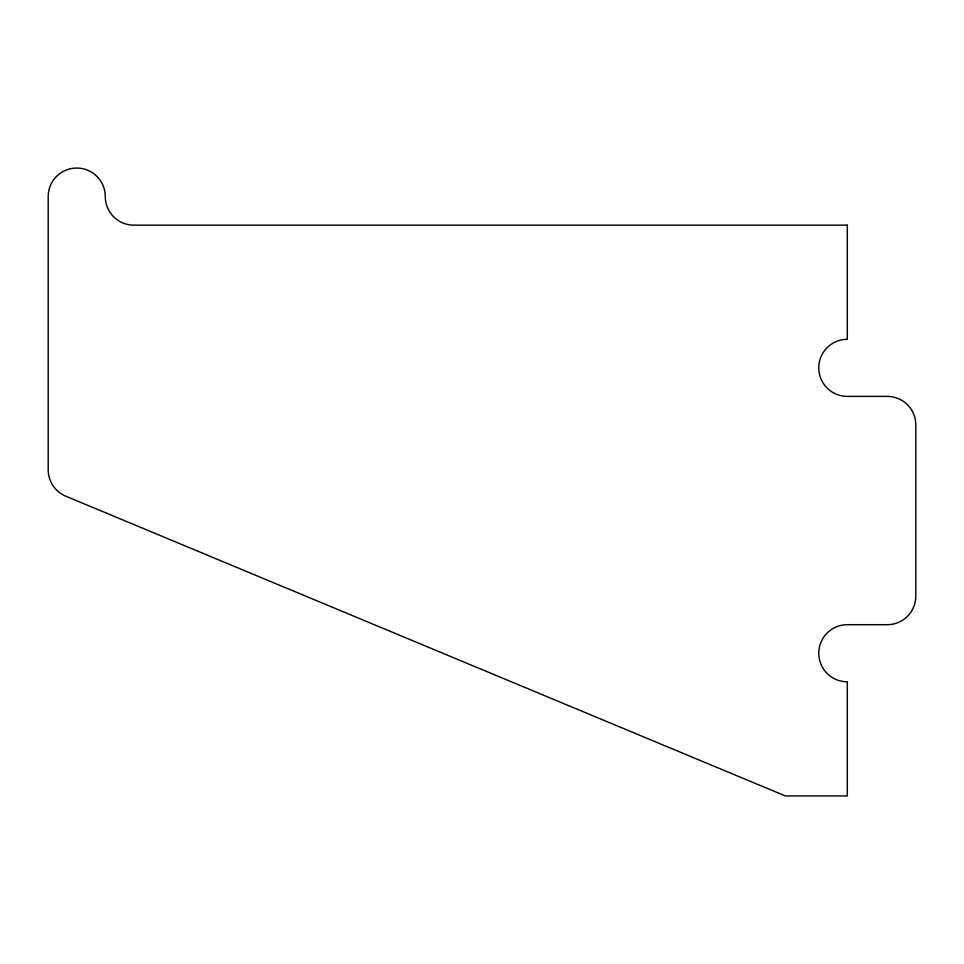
<?xml version="1.0" encoding="UTF-8"?>
<svg xmlns="http://www.w3.org/2000/svg" width="964" height="964" viewBox="0 0 964 964"><rect width="100%" height="100%" fill="white"/><g stroke="black" fill="none" stroke-linecap="round" stroke-linejoin="round"><path stroke-width="1.45" d="M847.308 225.142L133.815 225.142A28.534 28.534 0 0 1 105.281 196.608A28.534 28.534 0 0 0 76.734 168.061A28.534 28.534 0 0 0 48.2 196.608L48.2 469.842A28.534 28.534 0 0 0 65.769 496.183L785.359 795.939L847.308 795.939L847.308 681.777A28.534 28.534 0 0 1 818.761 653.243A28.534 28.534 0 0 1 847.308 624.696L887.266 624.696A28.534 28.534 0 0 0 915.8 596.162L915.8 424.919A28.534 28.534 0 0 0 887.266 396.385L847.308 396.385A28.534 28.534 0 0 1 818.761 367.838A28.534 28.534 0 0 1 847.308 339.304L847.308 225.142"/></g></svg>
